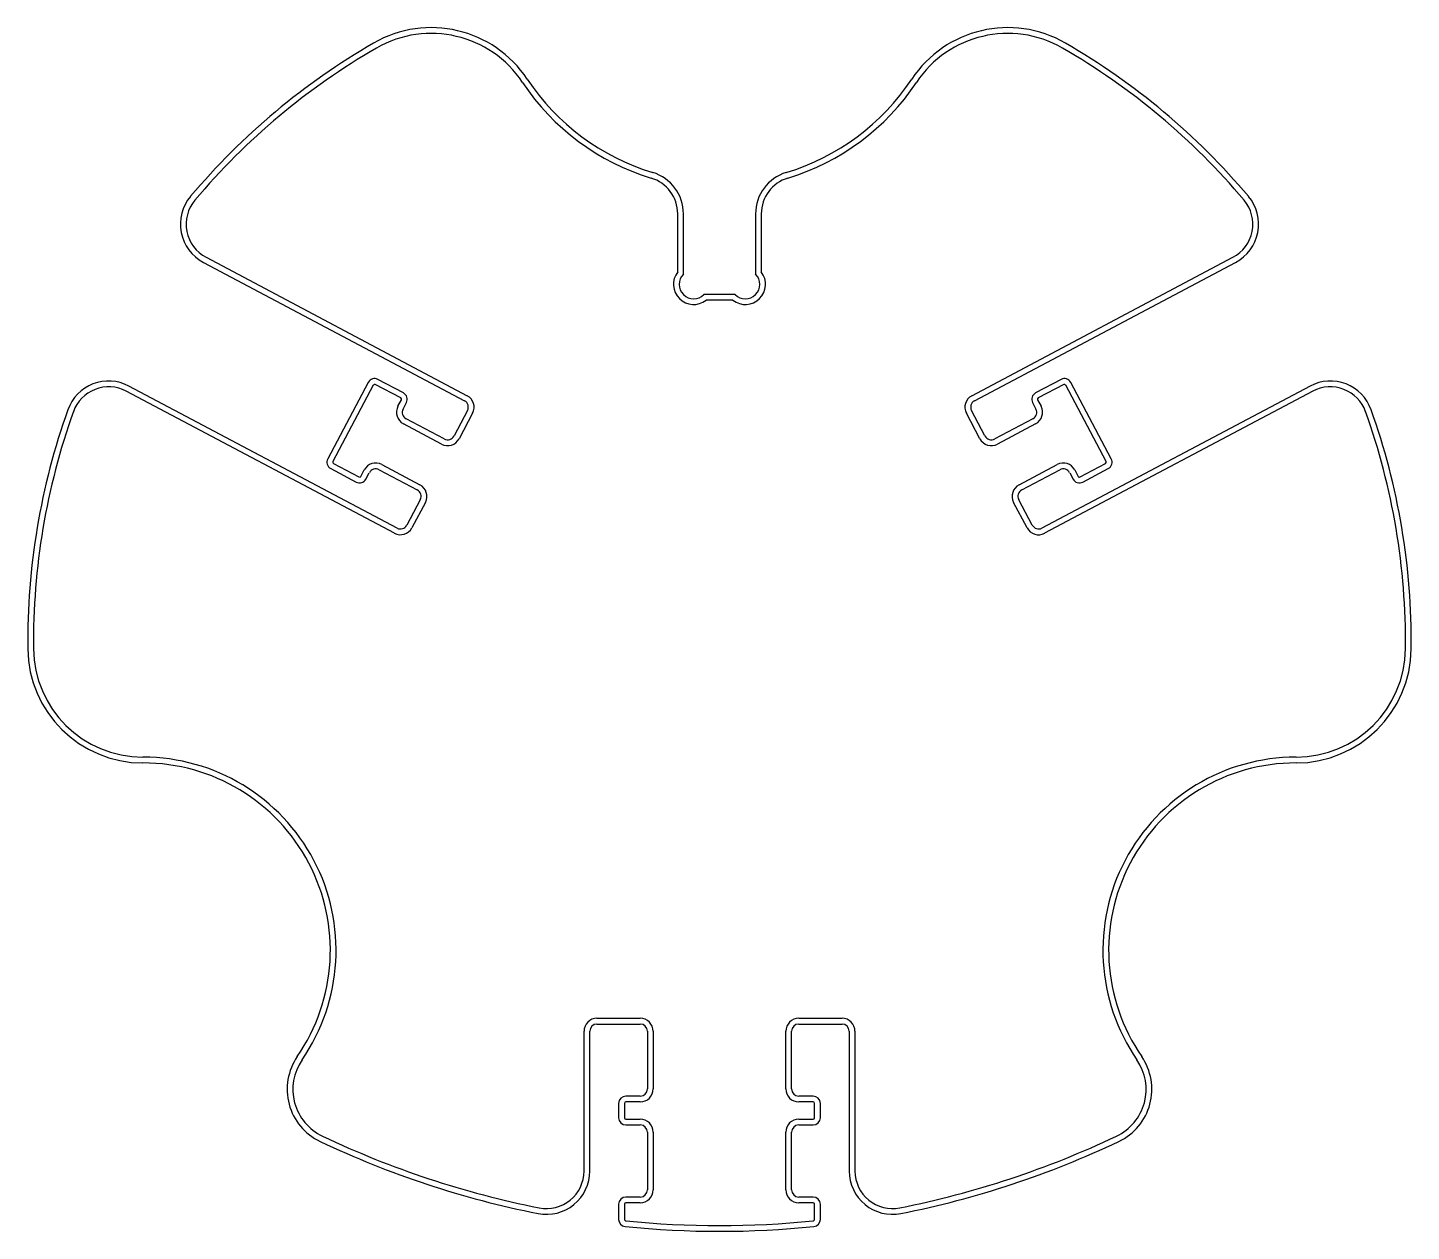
# Model space of a CAD drawing. Header units: millimetres. Extents: x -48 to 48, y 0 to 83.5.
import ezdxf

# ---------------------------------------------------------------- set-up
doc = ezdxf.new("R2010")
doc.units = ezdxf.units.MM

msp = doc.modelspace()

# ---------------------------------------------------------------- linework, layer by layer
at = {"color": 7, "linetype": 'Continuous', "lineweight": 25}
for p, q in [((-2.9, 66.564), (-2.9, 70.595)), ((-2.5, 66.414), (-2.5, 70.595)), ((2.5, 70.595), (2.5, 66.414)), ((2.9, 70.595), (2.9, 66.564)), ((-35.811, 67.228), (-17.692, 57.627)), ((-35.624, 67.581), (-17.505, 57.981)), ((17.505, 57.981), (35.624, 67.581)), ((17.692, 57.627), (35.811, 67.228)), ((1.086, 65), (-1.086, 65)), ((0.936, 64.6), (-0.936, 64.6)), ((-22.374, 48.791), (-40.979, 58.649)), ((-24.372, 58.903), (-27.181, 53.601)), ((-24.019, 58.716), (-26.828, 53.414)), ((-22.116, 57.821), (-23.883, 58.757)), ((-21.929, 58.175), (-23.696, 59.111)), ((23.696, 59.111), (21.929, 58.175)), ((23.883, 58.757), (22.116, 57.821)), ((40.979, 58.649), (22.374, 48.791)), ((26.828, 53.414), (24.019, 58.716)), ((27.181, 53.601), (24.372, 58.903)), ((-22.561, 48.437), (-41.166, 58.296)), ((-22.309, 57.244), (-22.075, 57.686)), ((22.075, 57.686), (22.309, 57.244)), ((41.166, 58.296), (22.561, 48.437)), ((-21.955, 57.057), (-21.721, 57.499)), ((-17.484, 56.951), (-18.421, 55.184)), ((-17.131, 56.764), (-18.067, 54.997)), ((18.067, 54.997), (17.131, 56.764)), ((18.421, 55.184), (17.484, 56.951)), ((21.721, 57.499), (21.955, 57.057)), ((-19.284, 54.623), (-21.935, 56.027)), ((-19.097, 54.976), (-21.748, 56.381)), ((21.748, 56.381), (19.097, 54.976)), ((21.935, 56.027), (19.284, 54.623)), ((-26.974, 52.926), (-25.206, 51.989)), ((-26.786, 53.279), (-25.019, 52.343)), ((-24.884, 52.384), (-24.65, 52.826)), ((-23.62, 52.846), (-20.969, 51.442)), ((-23.433, 53.2), (-20.782, 51.795)), ((20.782, 51.795), (23.433, 53.2)), ((20.969, 51.442), (23.62, 52.846)), ((24.65, 52.826), (24.884, 52.384)), ((25.019, 52.343), (26.786, 53.279)), ((25.206, 51.989), (26.974, 52.926)), ((-24.53, 52.197), (-24.296, 52.639)), ((24.296, 52.639), (24.53, 52.197)), ((-20.762, 50.766), (-21.698, 48.999)), ((-20.408, 50.579), (-21.345, 48.811)), ((21.345, 48.811), (20.408, 50.579)), ((21.698, 48.999), (20.762, 50.766)), ((-8.5, 14.78), (-5.5, 14.78)), ((5.5, 14.78), (8.5, 14.78)), ((-9.4, 4.179), (-9.4, 13.88)), ((-9, 4.179), (-9, 13.88)), ((-8.5, 14.38), (-5.5, 14.38)), ((-5, 13.88), (-5, 9.88)), ((-4.6, 13.88), (-4.6, 9.88)), ((4.6, 9.88), (4.6, 13.88)), ((5, 9.88), (5, 13.88)), ((5.5, 14.38), (8.5, 14.38)), ((9, 13.88), (9, 4.179)), ((9.4, 13.88), (9.4, 4.179)), ((-7, 8.88), (-7, 7.88)), ((-6.6, 8.88), (-6.6, 7.88)), ((-5.5, 9.38), (-6.5, 9.38)), ((-5.5, 8.98), (-6.5, 8.98)), ((6.5, 9.38), (5.5, 9.38)), ((6.5, 8.98), (5.5, 8.98)), ((6.6, 7.88), (6.6, 8.88)), ((7, 7.88), (7, 8.88)), ((-6.5, 7.78), (-5.5, 7.78)), ((5.5, 7.78), (6.5, 7.78)), ((-6.5, 7.38), (-5.5, 7.38)), ((-5, 6.88), (-5, 2.88)), ((-4.6, 6.88), (-4.6, 2.88)), ((4.6, 2.88), (4.6, 6.88)), ((5, 2.88), (5, 6.88)), ((5.5, 7.38), (6.5, 7.38)), ((-5.5, 2.38), (-6.5, 2.38)), ((-5.5, 1.98), (-6.5, 1.98)), ((6.5, 2.38), (5.5, 2.38)), ((6.5, 1.98), (5.5, 1.98)), ((-7, 1.88), (-7, 0.83)), ((-6.6, 1.88), (-6.6, 0.83)), ((6.6, 0.83), (6.6, 1.88)), ((7, 0.83), (7, 1.88))]:
    msp.add_line(p, q, dxfattribs=at)
for centre, radius, start, end in [((-20, 75.516), 8, 33.55731, 119.99857), ((-20, 75.516), 7.6, 33.55731, 119.99857), ((20, 75.516), 8, 60.00143, 146.44269), ((20, 75.516), 7.6, 60.00143, 146.44269), ((0, 40.873), 48.002, 119.99857, 139.8675), ((0, 40.873), 47.602, 119.99857, 139.8675), ((0, 40.873), 47.602, 40.1325, 60.00143), ((0, 40.873), 48.002, 40.1325, 60.00143), ((0, 88.782), 16.4, 213.55731, 253.17355), ((0, 88.782), 16, 213.55731, 253.17355), ((0, 88.782), 16, 286.82645, 326.44269), ((0, 88.782), 16.4, 286.82645, 326.44269), ((-5.5, 70.595), 2.6, 0, 73.17355), ((-5.5, 70.595), 3, 0, 73.17355), ((5.5, 70.595), 3, 106.82645, 180), ((5.5, 70.595), 2.6, 106.82645, 180), ((-34.406, 69.879), 3, 139.8675, 242.08204), ((-34.406, 69.879), 2.6, 139.8675, 242.08204), ((34.406, 69.879), 2.6, 297.91796, 40.1325), ((34.406, 69.879), 3, 297.91796, 40.1325), ((-1.793, 65.707), 1.4, 142.25945, 307.74055), ((-1.793, 65.707), 1, 135, 315), ((1.793, 65.707), 1.4, 232.25945, 37.74055), ((1.793, 65.707), 1, 225, 45), ((-42.384, 55.998), 3, 62.08204, 160.35962), ((-42.384, 55.998), 2.6, 62.08204, 160.35962), ((-23.93, 58.669), 0.5, 62.08204, 152.08204), ((-23.93, 58.669), 0.1, 62.08204, 152.08204), ((23.93, 58.669), 0.5, 27.91796, 117.91796), ((23.93, 58.669), 0.1, 27.91796, 117.91796), ((42.384, 55.998), 3, 19.64038, 117.91796), ((42.384, 55.998), 2.6, 19.64038, 117.91796), ((-22.163, 57.733), 0.1, 332.08204, 62.08204), ((-22.163, 57.733), 0.5, 332.08204, 62.08204), ((-17.926, 57.185), 0.5, 332.08204, 62.08204), ((-17.926, 57.185), 0.9, 332.08204, 62.08204), ((17.926, 57.185), 0.9, 117.91796, 207.91796), ((17.926, 57.185), 0.5, 117.91796, 207.91796), ((22.163, 57.733), 0.5, 117.91796, 207.91796), ((22.163, 57.733), 0.1, 117.91796, 207.91796), ((0, 40.873), 48.002, 160.35962, 180.53357), ((0, 40.873), 47.602, 160.35962, 180.53357), ((-21.513, 56.823), 0.9, 152.08204, 242.08204), ((-21.513, 56.823), 0.5, 152.08204, 242.08204), ((21.513, 56.823), 0.5, 297.91796, 27.91796), ((21.513, 56.823), 0.9, 297.91796, 27.91796), ((0, 40.873), 47.602, 359.46643, 19.64038), ((0, 40.873), 48.002, 359.46643, 19.64038), ((-18.863, 55.418), 0.9, 242.08204, 332.08204), ((-18.863, 55.418), 0.5, 242.08204, 332.08204), ((18.863, 55.418), 0.9, 207.91796, 297.91796), ((18.863, 55.418), 0.5, 207.91796, 297.91796), ((-26.739, 53.367), 0.5, 152.08204, 242.08204), ((-26.739, 53.367), 0.1, 152.08204, 242.08204), ((-23.854, 52.405), 0.9, 62.08204, 152.08204), ((-23.854, 52.405), 0.5, 62.08204, 152.08204), ((23.854, 52.405), 0.9, 27.91796, 117.91796), ((23.854, 52.405), 0.5, 27.91796, 117.91796), ((26.739, 53.367), 0.1, 297.91796, 27.91796), ((26.739, 53.367), 0.5, 297.91796, 27.91796), ((-24.972, 52.431), 0.5, 242.08204, 332.08204), ((-24.972, 52.431), 0.1, 242.08204, 332.08204), ((24.972, 52.431), 0.5, 207.91796, 297.91796), ((24.972, 52.431), 0.1, 207.91796, 297.91796), ((-21.204, 51), 0.5, 332.08204, 62.08204), ((-21.204, 51), 0.9, 332.08204, 62.08204), ((21.204, 51), 0.9, 117.91796, 207.91796), ((21.204, 51), 0.5, 117.91796, 207.91796), ((-22.14, 49.233), 0.5, 242.08204, 332.08204), ((22.14, 49.233), 0.5, 207.91796, 297.91796), ((-22.14, 49.233), 0.9, 242.08204, 332.08204), ((22.14, 49.233), 0.9, 207.91796, 297.91796), ((-40, 40.5), 8, 180.53357, 270), ((-40, 40.5), 7.6, 180.53357, 270), ((40, 40.5), 7.6, 270, 359.46643), ((40, 40.5), 8, 270, 359.46643), ((-40, 19.5), 13.4, 325.43968, 90), ((40, 19.5), 13.4, 90, 214.56032), ((-40, 19.5), 13, 325.43968, 90), ((40, 19.5), 13, 90, 214.56032), ((-8.5, 13.88), 0.9, 90, 180), ((-5.5, 13.88), 0.9, 0, 90), ((5.5, 13.88), 0.9, 90, 180), ((8.5, 13.88), 0.9, 0, 90), ((-8.5, 13.88), 0.5, 90, 180), ((-5.5, 13.88), 0.5, 0, 90), ((5.5, 13.88), 0.5, 90, 180), ((8.5, 13.88), 0.5, 0, 90), ((-26, 9.856), 4, 145.43968, 244.6126), ((-26, 9.856), 3.6, 145.43968, 244.6126), ((26, 9.856), 3.6, 295.3874, 34.56032), ((26, 9.856), 4, 295.3874, 34.56032), ((-5.5, 9.88), 0.5, 270, 0), ((-5.5, 9.88), 0.9, 270, 0), ((5.5, 9.88), 0.9, 180, 270), ((5.5, 9.88), 0.5, 180, 270), ((-6.5, 8.88), 0.5, 90, 180), ((-6.5, 8.88), 0.1, 90, 180), ((6.5, 8.88), 0.5, 0, 90), ((6.5, 8.88), 0.1, 0, 90), ((-6.5, 7.88), 0.5, 180, 270), ((-6.5, 7.88), 0.1, 180, 270), ((-5.5, 6.88), 0.9, 0, 90), ((5.5, 6.88), 0.9, 90, 180), ((6.5, 7.88), 0.5, 270, 0), ((6.5, 7.88), 0.1, 270, 0), ((-5.5, 6.88), 0.5, 0, 90), ((5.5, 6.88), 0.5, 90, 180), ((0, 64.643), 64.643, 244.6126, 258.77465), ((0, 64.643), 64.243, 244.6126, 258.77465), ((0, 64.643), 64.243, 281.22535, 295.3874), ((0, 64.643), 64.643, 281.22535, 295.3874), ((-12, 4.179), 3, 258.77465, 0), ((-12, 4.179), 2.6, 258.77465, 0), ((12, 4.179), 3, 180, 281.22535), ((12, 4.179), 2.6, 180, 281.22535), ((-5.5, 2.88), 0.5, 270, 0), ((-5.5, 2.88), 0.9, 270, 0), ((5.5, 2.88), 0.9, 180, 270), ((5.5, 2.88), 0.5, 180, 270), ((-6.5, 1.88), 0.5, 90, 180), ((-6.5, 1.88), 0.1, 90, 180), ((6.5, 1.88), 0.5, 0, 90), ((6.5, 1.88), 0.1, 0, 90), ((-6.5, 0.83), 0.5, 180, 264.18392), ((-6.5, 0.83), 0.1, 180, 264.18392), ((0, 64.643), 64.643, 264.18392, 275.81608), ((0, 64.643), 64.243, 264.18392, 275.81608), ((6.5, 0.83), 0.1, 275.81608, 0), ((6.5, 0.83), 0.5, 275.81608, 0)]:
    msp.add_arc(centre, radius, start, end, dxfattribs=at)

doc.saveas('drawing.dxf')
